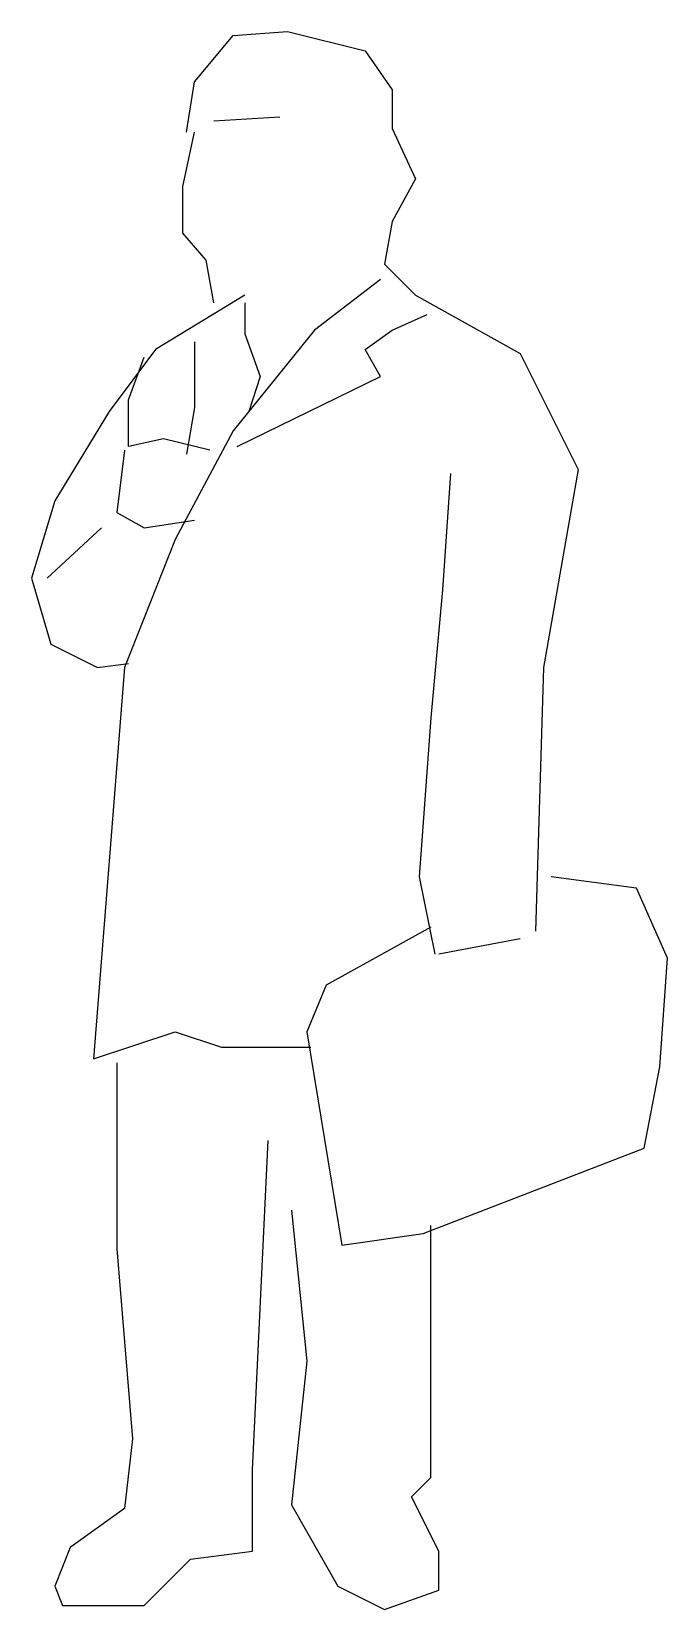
# Model space of a CAD drawing. Header units: millimetres. Extents: x -1632.94 to -1632.31, y 1823.93 to 1825.49.
import ezdxf

# ---------------------------------------------------------------- set-up
doc = ezdxf.new("R2010")
doc.units = ezdxf.units.MM
doc.header["$LTSCALE"] = 10
doc.layers.add('Humanos', color=2, linetype='Continuous')

msp = doc.modelspace()

# ---------------------------------------------------------------- linework, layer by layer
at = {"layer": 'Humanos'}
for p, q in [((-1632.7401, 1825.49), (-1632.6865, 1825.4938)), ((-1632.6865, 1825.4938), (-1632.6098, 1825.4746)), ((-1632.7784, 1825.444), (-1632.7401, 1825.49)), ((-1632.6098, 1825.4746), (-1632.583, 1825.4363)), ((-1632.7861, 1825.3942), (-1632.7784, 1825.444)), ((-1632.583, 1825.4363), (-1632.583, 1825.398)), ((-1632.7593, 1825.4057), (-1632.6941, 1825.4095)), ((-1632.583, 1825.398), (-1632.56, 1825.3482)), ((-1632.7899, 1825.3405), (-1632.7784, 1825.3942)), ((-1632.7899, 1825.2945), (-1632.7899, 1825.3405)), ((-1632.56, 1825.3482), (-1632.583, 1825.306)), ((-1632.583, 1825.306), (-1632.5907, 1825.2639)), ((-1632.7669, 1825.2677), (-1632.7899, 1825.2945)), ((-1632.7593, 1825.2256), (-1632.7669, 1825.2677)), ((-1632.5907, 1825.2639), (-1632.56, 1825.2332)), ((-1632.5945, 1825.2486), (-1632.6597, 1825.1987)), ((-1632.7286, 1825.2332), (-1632.8168, 1825.1796)), ((-1632.56, 1825.2332), (-1632.4566, 1825.1757)), ((-1632.7286, 1825.2256), (-1632.7286, 1825.1949)), ((-1632.583, 1825.1987), (-1632.5485, 1825.2141)), ((-1632.6597, 1825.1987), (-1632.7401, 1825.0991)), ((-1632.7286, 1825.1949), (-1632.7133, 1825.1528)), ((-1632.6098, 1825.1796), (-1632.583, 1825.1987)), ((-1632.8168, 1825.1796), (-1632.8627, 1825.1183)), ((-1632.7784, 1825.1872), (-1632.7784, 1825.1221)), ((-1632.5945, 1825.1528), (-1632.6098, 1825.1796)), ((-1632.8436, 1825.1298), (-1632.8282, 1825.1719)), ((-1632.4566, 1825.1757), (-1632.3991, 1825.0608)), ((-1632.7363, 1825.0838), (-1632.5945, 1825.1528)), ((-1632.7133, 1825.1528), (-1632.7248, 1825.1183)), ((-1632.8627, 1825.1183), (-1632.9164, 1825.0301)), ((-1632.8436, 1825.0838), (-1632.8436, 1825.1298)), ((-1632.7784, 1825.1221), (-1632.7861, 1825.0761)), ((-1632.8091, 1825.0914), (-1632.8436, 1825.0838)), ((-1632.7631, 1825.08), (-1632.8091, 1825.0914)), ((-1632.7401, 1825.0991), (-1632.7976, 1824.9918)), ((-1632.8474, 1825.08), (-1632.8551, 1825.0186)), ((-1632.5255, 1825.057), (-1632.5332, 1824.942)), ((-1632.3991, 1825.0608), (-1632.4336, 1824.8654)), ((-1632.9164, 1825.0301), (-1632.9394, 1824.9535)), ((-1632.8551, 1825.0186), (-1632.8282, 1825.0033)), ((-1632.8282, 1825.0033), (-1632.7784, 1825.011)), ((-1632.8704, 1825.0033), (-1632.924, 1824.9535)), ((-1632.7976, 1824.9918), (-1632.8474, 1824.8654)), ((-1632.9394, 1824.9535), (-1632.9202, 1824.8884)), ((-1632.5332, 1824.942), (-1632.5447, 1824.8156)), ((-1632.9202, 1824.8884), (-1632.8742, 1824.8654)), ((-1632.8742, 1824.8654), (-1632.8436, 1824.8692)), ((-1632.8474, 1824.8654), (-1632.8781, 1824.4784)), ((-1632.4336, 1824.8654), (-1632.4412, 1824.6048)), ((-1632.5447, 1824.8156), (-1632.5562, 1824.6585)), ((-1632.5562, 1824.6585), (-1632.5409, 1824.5818)), ((-1632.3416, 1824.647), (-1632.4259, 1824.6585)), ((-1632.311, 1824.578), (-1632.3416, 1824.647)), ((-1632.5447, 1824.6086), (-1632.6482, 1824.5512)), ((-1632.4566, 1824.5972), (-1632.537, 1824.5818)), ((-1632.3186, 1824.4707), (-1632.311, 1824.578)), ((-1632.6482, 1824.5512), (-1632.6673, 1824.5052)), ((-1632.8781, 1824.4784), (-1632.7976, 1824.5052)), ((-1632.7976, 1824.5052), (-1632.7516, 1824.4899)), ((-1632.6673, 1824.5052), (-1632.6328, 1824.2944)), ((-1632.7516, 1824.4899), (-1632.6635, 1824.4899)), ((-1632.8551, 1824.4745), (-1632.8551, 1824.2906)), ((-1632.3339, 1824.3902), (-1632.3186, 1824.4707)), ((-1632.721, 1824.0722), (-1632.7056, 1824.3979)), ((-1632.5524, 1824.3059), (-1632.3339, 1824.3902)), ((-1632.6826, 1824.3289), (-1632.6673, 1824.1795)), ((-1632.6328, 1824.2944), (-1632.5524, 1824.3059)), ((-1632.5447, 1824.0645), (-1632.5447, 1824.3136)), ((-1632.8551, 1824.2906), (-1632.8397, 1824.1029)), ((-1632.6673, 1824.1795), (-1632.6826, 1824.0377)), ((-1632.8397, 1824.1029), (-1632.8474, 1824.0339)), ((-1632.721, 1823.9917), (-1632.721, 1824.0722)), ((-1632.5639, 1824.0454), (-1632.5447, 1824.0645)), ((-1632.537, 1823.9917), (-1632.5639, 1824.0454)), ((-1632.8474, 1824.0339), (-1632.9011, 1823.9956)), ((-1632.6826, 1824.0377), (-1632.6367, 1823.9572)), ((-1632.9011, 1823.9956), (-1632.9164, 1823.9572)), ((-1632.8282, 1823.9381), (-1632.7823, 1823.9841)), ((-1632.7823, 1823.9841), (-1632.721, 1823.9917)), ((-1632.537, 1823.9534), (-1632.537, 1823.9917)), ((-1632.9164, 1823.9572), (-1632.9087, 1823.9381)), ((-1632.6367, 1823.9572), (-1632.5907, 1823.9343)), ((-1632.5907, 1823.9343), (-1632.537, 1823.9534)), ((-1632.9087, 1823.9381), (-1632.8282, 1823.9381))]:
    msp.add_line(p, q, dxfattribs=at)

doc.saveas('drawing.dxf')
